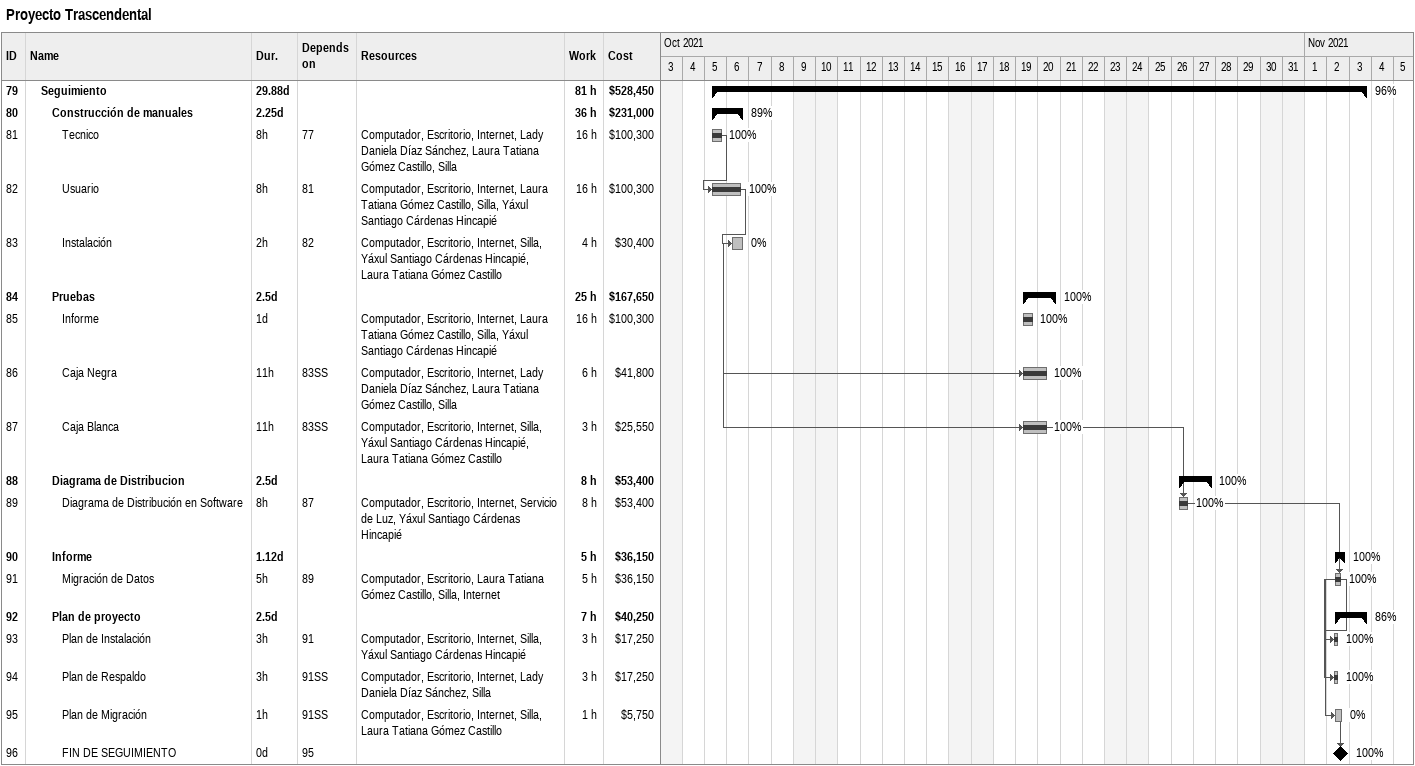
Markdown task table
Proyecto Trascendental

| ID | Level | Task | Duration | Start | Finish | Predecessors | Resources | % complete | Work (h) | Cost ($) |
|---|---|---|---|---|---|---|---|---|---|---|
| 79 | 2 | **Seguimiento** | 29.88d | 2021-10-05 | 2021-11-03 |  |  | 96 | 81 | 528450 |
| 80 | 3 | **Construcción de manuales** | 2.25d | 2021-10-05 | 2021-10-06 |  |  | 89 | 36 | 231000 |
| 81 | 4 | Tecnico | 8h | 2021-10-05 | 2021-10-05 | 77 | Computador, Escritorio, Internet, Lady Daniela Díaz Sánchez, Laura Tatiana Gómez Castillo, Silla | 100 | 16 | 100300 |
| 82 | 4 | Usuario | 8h | 2021-10-05 | 2021-10-06 | 81 | Computador, Escritorio, Internet, Laura Tatiana Gómez Castillo, Silla, Yáxul Santiago Cárdenas Hincapié | 100 | 16 | 100300 |
| 83 | 4 | Instalación | 2h | 2021-10-06 | 2021-10-06 | 82 | Computador, Escritorio, Internet, Silla, Yáxul Santiago Cárdenas Hincapié, Laura Tatiana Gómez Castillo | 0 | 4 | 30400 |
| 84 | 3 | **Pruebas** | 2.5d | 2021-10-19 | 2021-10-20 |  |  | 100 | 25 | 167650 |
| 85 | 4 | Informe | 1d | 2021-10-19 | 2021-10-19 |  | Computador, Escritorio, Internet, Laura Tatiana Gómez Castillo, Silla, Yáxul Santiago Cárdenas Hincapié | 100 | 16 | 100300 |
| 86 | 4 | Caja Negra | 11h | 2021-10-19 | 2021-10-20 | 83SS | Computador, Escritorio, Internet, Lady Daniela Díaz Sánchez, Laura Tatiana Gómez Castillo, Silla | 100 | 6 | 41800 |
| 87 | 4 | Caja Blanca | 11h | 2021-10-19 | 2021-10-20 | 83SS | Computador, Escritorio, Internet, Silla, Yáxul Santiago Cárdenas Hincapié, Laura Tatiana Gómez Castillo | 100 | 3 | 25550 |
| 88 | 3 | **Diagrama de Distribucion** | 2.5d | 2021-10-26 | 2021-10-27 |  |  | 100 | 8 | 53400 |
| 89 | 4 | Diagrama de Distribución en Software | 8h | 2021-10-26 | 2021-10-26 | 87 | Computador, Escritorio, Internet, Servicio de Luz, Yáxul Santiago Cárdenas Hincapié | 100 | 8 | 53400 |
| 90 | 3 | **Informe** | 1.12d | 2021-11-02 | 2021-11-02 |  |  | 100 | 5 | 36150 |
| 91 | 4 | Migración de Datos | 5h | 2021-11-02 | 2021-11-02 | 89 | Computador, Escritorio, Laura Tatiana Gómez Castillo, Silla, Internet | 100 | 5 | 36150 |
| 92 | 3 | **Plan de proyecto** | 2.5d | 2021-11-02 | 2021-11-03 |  |  | 86 | 7 | 40250 |
| 93 | 4 | Plan de Instalación | 3h | 2021-11-02 | 2021-11-02 | 91 | Computador, Escritorio, Internet, Silla, Yáxul Santiago Cárdenas Hincapié | 100 | 3 | 17250 |
| 94 | 4 | Plan de Respaldo | 3h | 2021-11-02 | 2021-11-02 | 91SS | Computador, Escritorio, Internet, Lady Daniela Díaz Sánchez, Silla | 100 | 3 | 17250 |
| 95 | 4 | Plan de Migración | 1h | 2021-11-02 | 2021-11-02 | 91SS | Computador, Escritorio, Internet, Silla, Laura Tatiana Gómez Castillo | 0 | 1 | 5750 |
| 96 | 4 | FIN DE SEGUIMIENTO | 0d | 2021-11-02 | 2021-11-02 | 95 |  | 100 |  |  |
